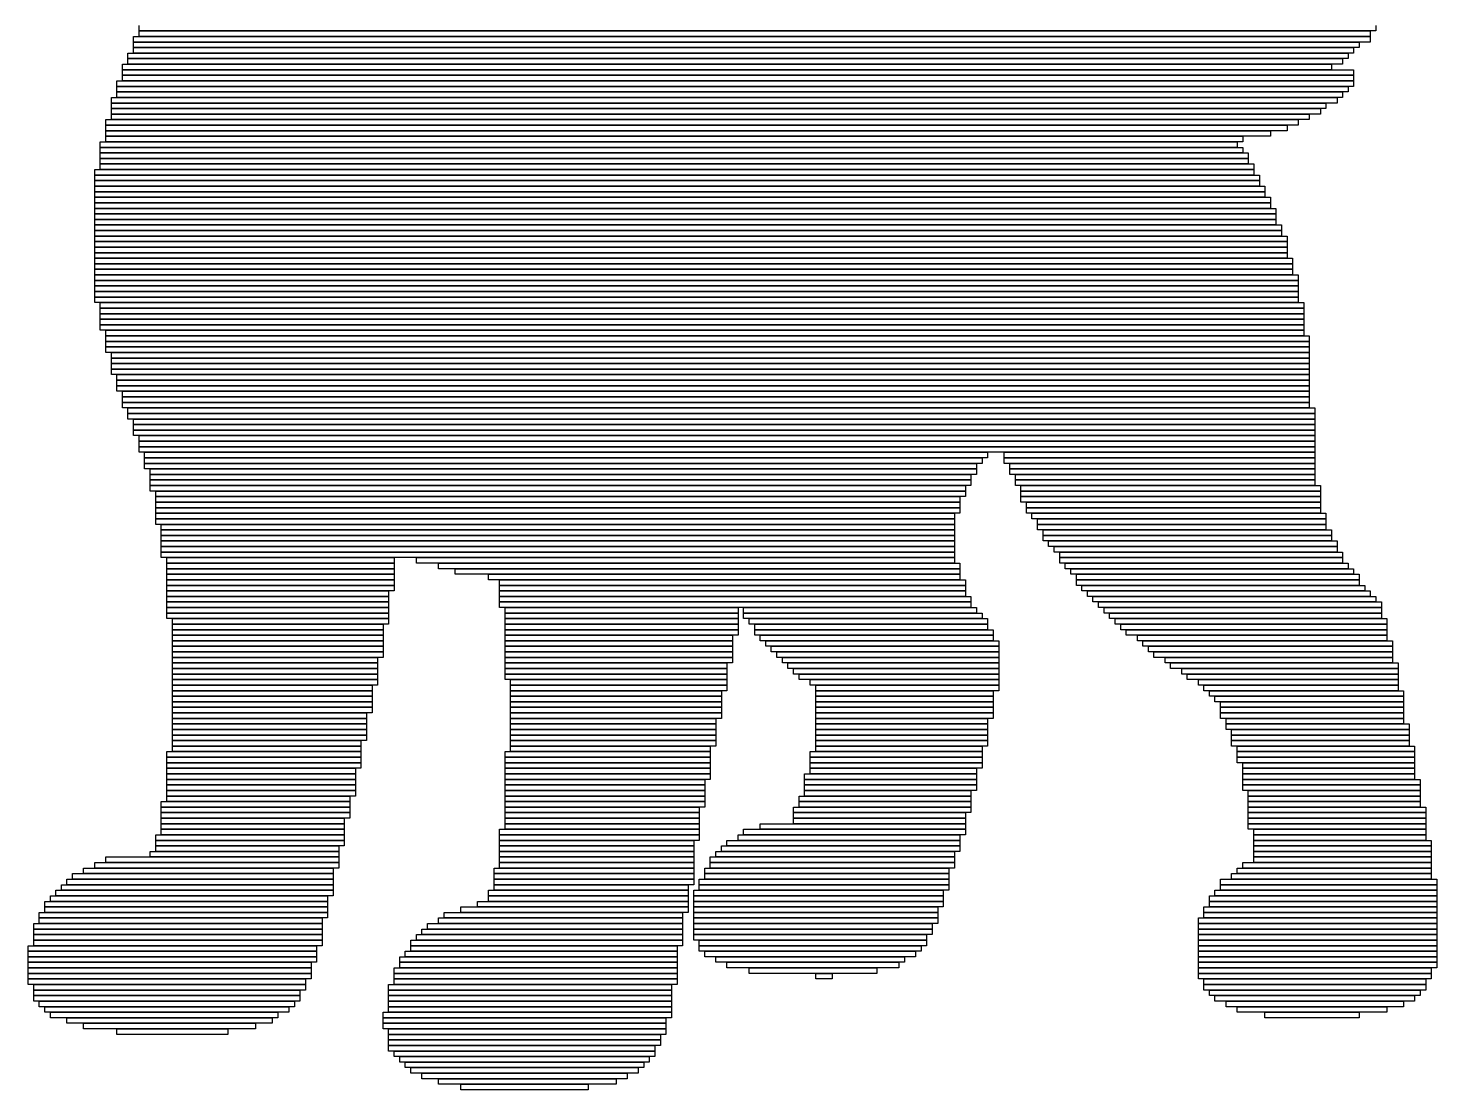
# Model space of a CAD drawing. Extents: x 360 to 663, y 317 to 707.
# Drawn here: x 409 to 663, y 317 to 508.5 of the extents above; entities that cross this region are included whole.
import ezdxf

# ---------------------------------------------------------------- set-up
doc = ezdxf.new("R2010")
doc.units = 0

msp = doc.modelspace()

# ---------------------------------------------------------------- linework, layer by layer
for p, q in [((429, 508), (429, 509)), ((652, 508), (429, 508)), ((429, 508), (651, 508)), ((429, 507), (429, 508)), ((651, 508), (651, 507)), ((652, 509), (652, 508)), ((428, 507), (651, 507)), ((428, 506), (428, 507)), ((651, 506), (428, 506)), ((428, 506), (649, 506)), ((428, 505), (428, 506)), ((651, 507), (429, 507)), ((649, 506), (649, 505)), ((651, 507), (651, 506)), ((427, 504), (647, 504)), ((427, 503), (427, 504)), ((647, 503), (427, 503)), ((427, 503), (646, 503)), ((427, 502), (427, 503)), ((649, 505), (428, 505)), ((428, 505), (648, 505)), ((428, 504), (428, 505)), ((648, 504), (428, 504)), ((646, 503), (646, 502)), ((647, 504), (647, 503)), ((648, 505), (648, 504)), ((426, 502), (644, 502)), ((426, 501), (426, 502)), ((644, 501), (426, 501)), ((426, 501), (648, 501)), ((426, 500), (426, 501)), ((646, 502), (427, 502)), ((644, 502), (644, 501)), ((648, 501), (648, 500)), ((425, 499), (648, 499)), ((425, 498), (425, 499)), ((648, 498), (425, 498)), ((425, 498), (647, 498)), ((425, 497), (425, 498)), ((648, 500), (426, 500)), ((426, 500), (648, 500)), ((426, 499), (426, 500)), ((648, 499), (426, 499)), ((647, 498), (647, 497)), ((648, 500), (648, 499)), ((648, 499), (648, 498)), ((424, 496), (645, 496)), ((424, 495), (424, 496)), ((647, 497), (425, 497)), ((425, 497), (646, 497)), ((425, 496), (425, 497)), ((646, 496), (425, 496)), ((645, 496), (645, 495)), ((646, 497), (646, 496)), ((645, 495), (424, 495)), ((424, 495), (643, 495)), ((424, 494), (424, 495)), ((643, 494), (424, 494)), ((424, 494), (642, 494)), ((424, 493), (424, 494)), ((642, 493), (424, 493)), ((424, 493), (640, 493)), ((424, 492), (424, 493)), ((640, 493), (640, 492)), ((642, 494), (642, 493)), ((643, 495), (643, 494)), ((423, 492), (638, 492)), ((423, 491), (423, 492)), ((638, 491), (423, 491)), ((423, 491), (636, 491)), ((423, 490), (423, 491)), ((640, 492), (424, 492)), ((636, 491), (636, 490)), ((638, 492), (638, 491)), ((422, 488), (627, 488)), ((422, 487), (422, 488)), ((636, 490), (423, 490)), ((423, 490), (633, 490)), ((423, 489), (423, 490)), ((633, 489), (423, 489)), ((423, 489), (628, 489)), ((423, 488), (423, 489)), ((628, 488), (423, 488)), ((627, 488), (627, 487)), ((628, 489), (628, 488)), ((633, 490), (633, 489)), ((627, 487), (422, 487)), ((422, 487), (628, 487)), ((422, 486), (422, 487)), ((628, 486), (422, 486)), ((422, 486), (629, 486)), ((422, 485), (422, 486)), ((628, 487), (628, 486)), ((629, 486), (629, 485)), ((421, 483), (630, 483)), ((421, 482), (421, 483)), ((629, 485), (422, 485)), ((422, 485), (629, 485)), ((422, 484), (422, 485)), ((629, 484), (422, 484)), ((422, 484), (630, 484)), ((422, 483), (422, 484)), ((630, 483), (422, 483)), ((629, 485), (629, 484)), ((630, 484), (630, 483)), ((630, 483), (630, 482)), ((630, 482), (421, 482)), ((421, 482), (631, 482)), ((421, 481), (421, 482)), ((631, 481), (421, 481)), ((421, 481), (631, 481)), ((421, 480), (421, 481)), ((631, 482), (631, 481)), ((631, 481), (631, 480)), ((631, 480), (421, 480)), ((421, 480), (632, 480)), ((421, 479), (421, 480)), ((632, 479), (421, 479)), ((421, 479), (632, 479)), ((421, 478), (421, 479)), ((632, 478), (421, 478)), ((421, 478), (633, 478)), ((421, 477), (421, 478)), ((632, 480), (632, 479)), ((632, 479), (632, 478)), ((633, 478), (633, 477)), ((633, 477), (421, 477)), ((421, 477), (633, 477)), ((421, 476), (421, 477)), ((633, 476), (421, 476)), ((421, 476), (634, 476)), ((421, 475), (421, 476)), ((634, 475), (421, 475)), ((421, 475), (634, 475)), ((421, 474), (421, 475)), ((633, 477), (633, 476)), ((634, 476), (634, 475)), ((634, 475), (634, 474)), ((634, 474), (421, 474)), ((421, 474), (634, 474)), ((421, 473), (421, 474)), ((634, 473), (421, 473)), ((421, 473), (635, 473)), ((421, 472), (421, 473)), ((634, 474), (634, 473)), ((635, 473), (635, 472)), ((635, 472), (421, 472)), ((421, 472), (635, 472)), ((421, 471), (421, 472)), ((635, 471), (421, 471)), ((421, 471), (636, 471)), ((421, 470), (421, 471)), ((636, 470), (421, 470)), ((421, 470), (636, 470)), ((421, 469), (421, 470)), ((635, 472), (635, 471)), ((636, 471), (636, 470)), ((636, 470), (636, 469)), ((636, 469), (421, 469)), ((421, 469), (636, 469)), ((421, 468), (421, 469)), ((636, 468), (421, 468)), ((421, 468), (636, 468)), ((421, 467), (421, 468)), ((636, 469), (636, 468)), ((636, 468), (636, 467)), ((636, 467), (421, 467)), ((421, 467), (637, 467)), ((421, 466), (421, 467)), ((637, 466), (421, 466)), ((421, 466), (637, 466)), ((421, 465), (421, 466)), ((637, 465), (421, 465)), ((421, 465), (637, 465)), ((421, 464), (421, 465)), ((637, 467), (637, 466)), ((637, 466), (637, 465)), ((637, 465), (637, 464)), ((637, 464), (421, 464)), ((421, 464), (638, 464)), ((421, 463), (421, 464)), ((638, 463), (421, 463)), ((421, 463), (638, 463)), ((421, 462), (421, 463)), ((638, 464), (638, 463)), ((638, 463), (638, 462)), ((638, 462), (421, 462)), ((421, 462), (638, 462)), ((421, 461), (421, 462)), ((638, 461), (421, 461)), ((421, 461), (638, 461)), ((421, 460), (421, 461)), ((638, 460), (421, 460)), ((421, 460), (638, 460)), ((421, 459), (421, 460)), ((638, 462), (638, 461)), ((638, 461), (638, 460)), ((638, 460), (638, 459)), ((638, 459), (421, 459)), ((422, 459), (639, 459)), ((422, 458), (422, 459)), ((639, 458), (422, 458)), ((422, 458), (639, 458)), ((422, 457), (422, 458)), ((639, 459), (639, 458)), ((639, 458), (639, 457)), ((639, 457), (422, 457)), ((422, 457), (639, 457)), ((422, 456), (422, 457)), ((639, 456), (422, 456)), ((422, 456), (639, 456)), ((422, 455), (422, 456)), ((639, 455), (422, 455)), ((422, 455), (639, 455)), ((422, 454), (422, 455)), ((639, 457), (639, 456)), ((639, 456), (639, 455)), ((639, 455), (639, 454)), ((639, 454), (422, 454)), ((423, 454), (639, 454)), ((423, 453), (423, 454)), ((639, 453), (423, 453)), ((423, 453), (640, 453)), ((423, 452), (423, 453)), ((639, 454), (639, 453)), ((640, 453), (640, 452)), ((640, 452), (423, 452)), ((423, 452), (640, 452)), ((423, 451), (423, 452)), ((640, 451), (423, 451)), ((423, 451), (640, 451)), ((423, 450), (423, 451)), ((640, 450), (423, 450)), ((424, 450), (640, 450)), ((424, 449), (424, 450)), ((640, 452), (640, 451)), ((640, 451), (640, 450)), ((640, 450), (640, 449)), ((640, 449), (424, 449)), ((424, 449), (640, 449)), ((424, 448), (424, 449)), ((640, 448), (424, 448)), ((424, 448), (640, 448)), ((424, 447), (424, 448)), ((640, 449), (640, 448)), ((640, 448), (640, 447)), ((640, 447), (424, 447)), ((424, 447), (640, 447)), ((424, 446), (424, 447)), ((640, 446), (424, 446)), ((425, 446), (640, 446)), ((425, 445), (425, 446)), ((640, 445), (425, 445)), ((425, 445), (640, 445)), ((425, 444), (425, 445)), ((640, 447), (640, 446)), ((640, 446), (640, 445)), ((640, 445), (640, 444)), ((640, 444), (425, 444)), ((425, 444), (640, 444)), ((425, 443), (425, 444)), ((640, 443), (425, 443)), ((426, 443), (640, 443)), ((426, 442), (426, 443)), ((640, 442), (426, 442)), ((426, 442), (640, 442)), ((426, 441), (426, 442)), ((640, 444), (640, 443)), ((640, 443), (640, 442)), ((640, 442), (640, 441)), ((640, 441), (426, 441)), ((426, 441), (640, 441)), ((426, 440), (426, 441)), ((640, 440), (426, 440)), ((427, 440), (641, 440)), ((427, 439), (427, 440)), ((640, 441), (640, 440)), ((641, 440), (641, 439)), ((641, 439), (427, 439)), ((427, 439), (641, 439)), ((427, 438), (427, 439)), ((641, 438), (427, 438)), ((428, 438), (641, 438)), ((428, 437), (428, 438)), ((641, 437), (428, 437)), ((428, 437), (641, 437)), ((428, 436), (428, 437)), ((641, 439), (641, 438)), ((641, 438), (641, 437)), ((641, 437), (641, 436)), ((641, 436), (428, 436)), ((428, 436), (641, 436)), ((428, 435), (428, 436)), ((641, 435), (428, 435)), ((429, 435), (641, 435)), ((429, 434), (429, 435)), ((641, 436), (641, 435)), ((641, 435), (641, 434)), ((641, 434), (429, 434)), ((429, 434), (641, 434)), ((429, 433), (429, 434)), ((641, 433), (429, 433)), ((429, 433), (641, 433)), ((429, 432), (429, 433)), ((641, 432), (429, 432)), ((430, 432), (582, 432)), ((430, 431), (430, 432)), ((582, 432), (582, 431)), ((585, 432), (641, 432)), ((585, 431), (585, 432)), ((641, 434), (641, 433)), ((641, 433), (641, 432)), ((641, 432), (641, 431)), ((582, 431), (430, 431)), ((430, 431), (581, 431)), ((430, 430), (430, 431)), ((581, 430), (430, 430)), ((430, 430), (580, 430)), ((430, 429), (430, 430)), ((580, 430), (580, 429)), ((581, 431), (581, 430)), ((641, 431), (585, 431)), ((585, 431), (641, 431)), ((585, 430), (585, 431)), ((641, 430), (585, 430)), ((586, 430), (641, 430)), ((586, 429), (586, 430)), ((641, 431), (641, 430)), ((641, 430), (641, 429)), ((580, 429), (430, 429)), ((431, 429), (580, 429)), ((431, 428), (431, 429)), ((580, 428), (431, 428)), ((431, 428), (579, 428)), ((431, 427), (431, 428)), ((579, 427), (431, 427)), ((431, 427), (579, 427)), ((431, 426), (431, 427)), ((579, 428), (579, 427)), ((579, 427), (579, 426)), ((580, 429), (580, 428)), ((641, 429), (586, 429)), ((586, 429), (641, 429)), ((586, 428), (586, 429)), ((641, 428), (586, 428)), ((587, 428), (641, 428)), ((587, 427), (587, 428)), ((641, 427), (587, 427)), ((587, 427), (641, 427)), ((587, 426), (587, 427)), ((641, 429), (641, 428)), ((641, 428), (641, 427)), ((641, 427), (641, 426)), ((579, 426), (431, 426)), ((431, 426), (578, 426)), ((431, 425), (431, 426)), ((578, 425), (431, 425)), ((432, 425), (578, 425)), ((432, 424), (432, 425)), ((578, 426), (578, 425)), ((578, 425), (578, 424)), ((641, 426), (587, 426)), ((588, 426), (642, 426)), ((588, 425), (588, 426)), ((642, 425), (588, 425)), ((588, 425), (642, 425)), ((588, 424), (588, 425)), ((642, 426), (642, 425)), ((642, 425), (642, 424)), ((578, 424), (432, 424)), ((432, 424), (577, 424)), ((432, 423), (432, 424)), ((577, 423), (432, 423)), ((432, 423), (577, 423)), ((432, 422), (432, 423)), ((577, 422), (432, 422)), ((432, 422), (577, 422)), ((432, 421), (432, 422)), ((577, 424), (577, 423)), ((577, 423), (577, 422)), ((577, 422), (577, 421)), ((642, 424), (588, 424)), ((588, 424), (642, 424)), ((588, 423), (588, 424)), ((642, 423), (588, 423)), ((589, 423), (642, 423)), ((589, 422), (589, 423)), ((642, 422), (589, 422)), ((589, 422), (642, 422)), ((589, 421), (589, 422)), ((642, 424), (642, 423)), ((642, 423), (642, 422)), ((642, 422), (642, 421)), ((577, 421), (432, 421)), ((432, 421), (576, 421)), ((432, 420), (432, 421)), ((576, 420), (432, 420)), ((432, 420), (576, 420)), ((432, 419), (432, 420)), ((576, 421), (576, 420)), ((576, 420), (576, 419)), ((642, 421), (589, 421)), ((590, 421), (643, 421)), ((590, 420), (590, 421)), ((643, 420), (590, 420)), ((591, 420), (643, 420)), ((591, 419), (591, 420)), ((643, 421), (643, 420)), ((643, 420), (643, 419)), ((576, 419), (432, 419)), ((433, 419), (576, 419)), ((433, 418), (433, 419)), ((576, 418), (433, 418)), ((433, 418), (576, 418)), ((433, 417), (433, 418)), ((576, 417), (433, 417)), ((433, 417), (576, 417)), ((433, 416), (433, 417)), ((576, 419), (576, 418)), ((576, 418), (576, 417)), ((576, 417), (576, 416)), ((643, 419), (591, 419)), ((591, 419), (643, 419)), ((591, 418), (591, 419)), ((643, 418), (591, 418)), ((592, 418), (644, 418)), ((592, 417), (592, 418)), ((644, 417), (592, 417)), ((592, 417), (644, 417)), ((592, 416), (592, 417)), ((643, 419), (643, 418)), ((644, 418), (644, 417)), ((644, 417), (644, 416)), ((576, 416), (433, 416)), ((433, 416), (576, 416)), ((433, 415), (433, 416)), ((576, 415), (433, 415)), ((433, 415), (576, 415)), ((433, 414), (433, 415)), ((576, 416), (576, 415)), ((576, 415), (576, 414)), ((644, 416), (592, 416)), ((593, 416), (645, 416)), ((593, 415), (593, 416)), ((645, 415), (593, 415)), ((594, 415), (645, 415)), ((594, 414), (594, 415)), ((645, 416), (645, 415)), ((645, 415), (645, 414)), ((576, 414), (433, 414)), ((433, 414), (576, 414)), ((433, 413), (433, 414)), ((576, 413), (433, 413)), ((434, 413), (475, 413)), ((434, 412), (434, 413)), ((475, 412), (434, 412)), ((434, 412), (475, 412)), ((434, 411), (434, 412)), ((475, 413), (475, 412)), ((475, 412), (475, 411)), ((479, 413), (576, 413)), ((479, 412), (479, 413)), ((576, 412), (479, 412)), ((483, 412), (577, 412)), ((483, 411), (483, 412)), ((576, 414), (576, 413)), ((576, 413), (576, 412)), ((577, 412), (577, 411)), ((645, 414), (594, 414)), ((595, 414), (646, 414)), ((595, 413), (595, 414)), ((646, 413), (595, 413)), ((595, 413), (646, 413)), ((595, 412), (595, 413)), ((646, 412), (595, 412)), ((596, 412), (647, 412)), ((596, 411), (596, 412)), ((646, 414), (646, 413)), ((646, 413), (646, 412)), ((647, 412), (647, 411)), ((475, 411), (434, 411)), ((434, 411), (475, 411)), ((434, 410), (434, 411)), ((475, 410), (434, 410)), ((434, 410), (475, 410)), ((434, 409), (434, 410)), ((475, 409), (434, 409)), ((434, 409), (475, 409)), ((434, 408), (434, 409)), ((475, 411), (475, 410)), ((475, 410), (475, 409)), ((475, 409), (475, 408)), ((577, 411), (483, 411)), ((486, 411), (577, 411)), ((486, 410), (486, 411)), ((577, 410), (486, 410)), ((492, 410), (577, 410)), ((492, 409), (492, 410)), ((577, 409), (492, 409)), ((494, 409), (578, 409)), ((494, 408), (494, 409)), ((577, 411), (577, 410)), ((577, 410), (577, 409)), ((578, 409), (578, 408)), ((647, 411), (596, 411)), ((597, 411), (648, 411)), ((597, 410), (597, 411)), ((648, 410), (597, 410)), ((598, 410), (649, 410)), ((598, 409), (598, 410)), ((649, 409), (598, 409)), ((598, 409), (649, 409)), ((598, 408), (598, 409)), ((648, 411), (648, 410)), ((649, 410), (649, 409)), ((649, 409), (649, 408)), ((475, 408), (434, 408)), ((434, 408), (475, 408)), ((434, 407), (434, 408)), ((475, 407), (434, 407)), ((434, 407), (474, 407)), ((434, 406), (434, 407)), ((474, 407), (474, 406)), ((475, 408), (475, 407)), ((578, 408), (494, 408)), ((494, 408), (578, 408)), ((494, 407), (494, 408)), ((578, 407), (494, 407)), ((494, 407), (578, 407)), ((494, 406), (494, 407)), ((578, 408), (578, 407)), ((578, 407), (578, 406)), ((649, 408), (598, 408)), ((599, 408), (650, 408)), ((599, 407), (599, 408)), ((650, 407), (599, 407)), ((600, 407), (651, 407)), ((600, 406), (600, 407)), ((650, 408), (650, 407)), ((651, 407), (651, 406)), ((474, 406), (434, 406)), ((434, 406), (474, 406)), ((434, 405), (434, 406)), ((474, 405), (434, 405)), ((434, 405), (474, 405)), ((434, 404), (434, 405)), ((474, 404), (434, 404)), ((434, 404), (474, 404)), ((434, 403), (434, 404)), ((474, 406), (474, 405)), ((474, 405), (474, 404)), ((474, 404), (474, 403)), ((578, 406), (494, 406)), ((494, 406), (579, 406)), ((494, 405), (494, 406)), ((579, 405), (494, 405)), ((494, 405), (579, 405)), ((494, 404), (494, 405)), ((579, 404), (494, 404)), ((495, 404), (537, 404)), ((495, 403), (495, 404)), ((537, 404), (537, 403)), ((538, 404), (580, 404)), ((538, 403), (538, 404)), ((579, 406), (579, 405)), ((579, 405), (579, 404)), ((580, 404), (580, 403)), ((651, 406), (600, 406)), ((601, 406), (652, 406)), ((601, 405), (601, 406)), ((652, 405), (601, 405)), ((602, 405), (653, 405)), ((602, 404), (602, 405)), ((653, 404), (602, 404)), ((603, 404), (653, 404)), ((603, 403), (603, 404)), ((652, 406), (652, 405)), ((653, 405), (653, 404)), ((653, 404), (653, 403)), ((474, 403), (434, 403)), ((434, 403), (474, 403)), ((434, 402), (434, 403)), ((474, 402), (434, 402)), ((435, 402), (474, 402)), ((435, 401), (435, 402)), ((474, 403), (474, 402)), ((474, 402), (474, 401)), ((537, 403), (495, 403)), ((495, 403), (537, 403)), ((495, 402), (495, 403)), ((537, 402), (495, 402)), ((495, 402), (537, 402)), ((495, 401), (495, 402)), ((537, 403), (537, 402)), ((537, 402), (537, 401)), ((580, 403), (538, 403)), ((538, 403), (581, 403)), ((538, 402), (538, 403)), ((581, 402), (538, 402)), ((539, 402), (582, 402)), ((539, 401), (539, 402)), ((581, 403), (581, 402)), ((582, 402), (582, 401)), ((653, 403), (603, 403)), ((604, 403), (653, 403)), ((604, 402), (604, 403)), ((653, 402), (604, 402)), ((605, 402), (654, 402)), ((605, 401), (605, 402)), ((653, 403), (653, 402)), ((654, 402), (654, 401)), ((474, 401), (435, 401)), ((435, 401), (473, 401)), ((435, 400), (435, 401)), ((473, 400), (435, 400)), ((435, 400), (473, 400)), ((435, 399), (435, 400)), ((473, 399), (435, 399)), ((435, 399), (473, 399)), ((435, 398), (435, 399)), ((473, 401), (473, 400)), ((473, 400), (473, 399)), ((473, 399), (473, 398)), ((537, 401), (495, 401)), ((495, 401), (537, 401)), ((495, 400), (495, 401)), ((537, 400), (495, 400)), ((495, 400), (537, 400)), ((495, 399), (495, 400)), ((537, 399), (495, 399)), ((495, 399), (536, 399)), ((495, 398), (495, 399)), ((536, 399), (536, 398)), ((537, 401), (537, 400)), ((537, 400), (537, 399)), ((582, 401), (539, 401)), ((540, 401), (582, 401)), ((540, 400), (540, 401)), ((582, 400), (540, 400)), ((540, 400), (583, 400)), ((540, 399), (540, 400)), ((583, 399), (540, 399)), ((541, 399), (583, 399)), ((541, 398), (541, 399)), ((582, 401), (582, 400)), ((583, 400), (583, 399)), ((583, 399), (583, 398)), ((654, 401), (605, 401)), ((606, 401), (654, 401)), ((606, 400), (606, 401)), ((654, 400), (606, 400)), ((607, 400), (654, 400)), ((607, 399), (607, 400)), ((654, 399), (607, 399)), ((609, 399), (654, 399)), ((609, 398), (609, 399)), ((654, 401), (654, 400)), ((654, 400), (654, 399)), ((654, 399), (654, 398)), ((473, 398), (435, 398)), ((435, 398), (473, 398)), ((435, 397), (435, 398)), ((473, 397), (435, 397)), ((435, 397), (473, 397)), ((435, 396), (435, 397)), ((473, 398), (473, 397)), ((473, 397), (473, 396)), ((536, 398), (495, 398)), ((495, 398), (536, 398)), ((495, 397), (495, 398)), ((536, 397), (495, 397)), ((495, 397), (536, 397)), ((495, 396), (495, 397)), ((536, 398), (536, 397)), ((536, 397), (536, 396)), ((583, 398), (541, 398)), ((542, 398), (584, 398)), ((542, 397), (542, 398)), ((584, 397), (542, 397)), ((543, 397), (584, 397)), ((543, 396), (543, 397)), ((584, 398), (584, 397)), ((584, 397), (584, 396)), ((654, 398), (609, 398)), ((610, 398), (655, 398)), ((610, 397), (610, 398)), ((655, 397), (610, 397)), ((611, 397), (655, 397)), ((611, 396), (611, 397)), ((655, 398), (655, 397)), ((655, 397), (655, 396)), ((473, 396), (435, 396)), ((435, 396), (473, 396)), ((435, 395), (435, 396)), ((473, 395), (435, 395)), ((435, 395), (472, 395)), ((435, 394), (435, 395)), ((472, 394), (435, 394)), ((435, 394), (472, 394)), ((435, 393), (435, 394)), ((472, 395), (472, 394)), ((472, 394), (472, 393)), ((473, 396), (473, 395)), ((536, 396), (495, 396)), ((495, 396), (536, 396)), ((495, 395), (495, 396)), ((536, 395), (495, 395)), ((495, 395), (536, 395)), ((495, 394), (495, 395)), ((536, 394), (495, 394)), ((495, 394), (535, 394)), ((495, 393), (495, 394)), ((535, 394), (535, 393)), ((536, 396), (536, 395)), ((536, 395), (536, 394)), ((584, 396), (543, 396)), ((544, 396), (584, 396)), ((544, 395), (544, 396)), ((584, 395), (544, 395)), ((545, 395), (584, 395)), ((545, 394), (545, 395)), ((584, 394), (545, 394)), ((546, 394), (584, 394)), ((546, 393), (546, 394)), ((584, 396), (584, 395)), ((584, 395), (584, 394)), ((584, 394), (584, 393)), ((655, 396), (611, 396)), ((612, 396), (655, 396)), ((612, 395), (612, 396)), ((655, 395), (612, 395)), ((614, 395), (655, 395)), ((614, 394), (614, 395)), ((655, 394), (614, 394)), ((615, 394), (656, 394)), ((615, 393), (615, 394)), ((655, 396), (655, 395)), ((655, 395), (655, 394)), ((656, 394), (656, 393)), ((472, 393), (435, 393)), ((435, 393), (472, 393)), ((435, 392), (435, 393)), ((472, 392), (435, 392)), ((435, 392), (472, 392)), ((435, 391), (435, 392)), ((472, 393), (472, 392)), ((472, 392), (472, 391)), ((535, 393), (495, 393)), ((495, 393), (535, 393)), ((495, 392), (495, 393)), ((535, 392), (495, 392)), ((495, 392), (535, 392)), ((495, 391), (495, 392)), ((535, 393), (535, 392)), ((535, 392), (535, 391)), ((584, 393), (546, 393)), ((547, 393), (584, 393)), ((547, 392), (547, 393)), ((584, 392), (547, 392)), ((548, 392), (584, 392)), ((548, 391), (548, 392)), ((584, 393), (584, 392)), ((584, 392), (584, 391)), ((656, 393), (615, 393)), ((617, 393), (656, 393)), ((617, 392), (617, 393)), ((656, 392), (617, 392)), ((618, 392), (656, 392)), ((618, 391), (618, 392)), ((656, 393), (656, 392)), ((656, 392), (656, 391)), ((472, 391), (435, 391)), ((435, 391), (472, 391)), ((435, 390), (435, 391)), ((472, 390), (435, 390)), ((435, 390), (471, 390)), ((435, 389), (435, 390)), ((471, 389), (435, 389)), ((435, 389), (471, 389)), ((435, 388), (435, 389)), ((471, 390), (471, 389)), ((471, 389), (471, 388)), ((472, 391), (472, 390)), ((535, 391), (495, 391)), ((496, 391), (535, 391)), ((496, 390), (496, 391)), ((535, 390), (496, 390)), ((496, 390), (535, 390)), ((496, 389), (496, 390)), ((535, 389), (496, 389)), ((496, 389), (534, 389)), ((496, 388), (496, 389)), ((534, 389), (534, 388)), ((535, 391), (535, 390)), ((535, 390), (535, 389)), ((584, 391), (548, 391)), ((550, 391), (584, 391)), ((550, 390), (550, 391)), ((584, 390), (550, 390)), ((551, 390), (584, 390)), ((551, 389), (551, 390)), ((584, 389), (551, 389)), ((551, 389), (583, 389)), ((551, 388), (551, 389)), ((583, 389), (583, 388)), ((584, 391), (584, 390)), ((584, 390), (584, 389)), ((656, 391), (618, 391)), ((620, 391), (656, 391)), ((620, 390), (620, 391)), ((656, 390), (620, 390)), ((621, 390), (656, 390)), ((621, 389), (621, 390)), ((656, 389), (621, 389)), ((622, 389), (657, 389)), ((622, 388), (622, 389)), ((656, 391), (656, 390)), ((656, 390), (656, 389)), ((657, 389), (657, 388)), ((471, 388), (435, 388)), ((435, 388), (471, 388)), ((435, 387), (435, 388)), ((471, 387), (435, 387)), ((435, 387), (471, 387)), ((435, 386), (435, 387)), ((471, 388), (471, 387)), ((471, 387), (471, 386)), ((534, 388), (496, 388)), ((496, 388), (534, 388)), ((496, 387), (496, 388)), ((534, 387), (496, 387)), ((496, 387), (534, 387)), ((496, 386), (496, 387)), ((534, 388), (534, 387)), ((534, 387), (534, 386)), ((583, 388), (551, 388)), ((551, 388), (583, 388)), ((551, 387), (551, 388)), ((583, 387), (551, 387)), ((551, 387), (583, 387)), ((551, 386), (551, 387)), ((583, 388), (583, 387)), ((583, 387), (583, 386)), ((657, 388), (622, 388)), ((623, 388), (657, 388)), ((623, 387), (623, 388)), ((657, 387), (623, 387)), ((624, 387), (657, 387)), ((624, 386), (624, 387)), ((657, 388), (657, 387)), ((657, 387), (657, 386)), ((471, 386), (435, 386)), ((435, 386), (471, 386)), ((435, 385), (435, 386)), ((471, 385), (435, 385)), ((435, 385), (470, 385)), ((435, 384), (435, 385)), ((470, 384), (435, 384)), ((435, 384), (470, 384)), ((435, 383), (435, 384)), ((470, 385), (470, 384)), ((470, 384), (470, 383)), ((471, 386), (471, 385)), ((534, 386), (496, 386)), ((496, 386), (534, 386)), ((496, 385), (496, 386)), ((534, 385), (496, 385)), ((496, 385), (534, 385)), ((496, 384), (496, 385)), ((534, 384), (496, 384)), ((496, 384), (533, 384)), ((496, 383), (496, 384)), ((533, 384), (533, 383)), ((534, 386), (534, 385)), ((534, 385), (534, 384)), ((583, 386), (551, 386)), ((551, 386), (583, 386)), ((551, 385), (551, 386)), ((583, 385), (551, 385)), ((551, 385), (583, 385)), ((551, 384), (551, 385)), ((583, 384), (551, 384)), ((551, 384), (582, 384)), ((551, 383), (551, 384)), ((582, 384), (582, 383)), ((583, 386), (583, 385)), ((583, 385), (583, 384)), ((657, 386), (624, 386)), ((624, 386), (657, 386)), ((624, 385), (624, 386)), ((657, 385), (624, 385)), ((624, 385), (657, 385)), ((624, 384), (624, 385)), ((657, 384), (624, 384)), ((625, 384), (657, 384)), ((625, 383), (625, 384)), ((657, 386), (657, 385)), ((657, 385), (657, 384)), ((657, 384), (657, 383)), ((470, 383), (435, 383)), ((435, 383), (470, 383)), ((435, 382), (435, 383)), ((470, 382), (435, 382)), ((435, 382), (470, 382)), ((435, 381), (435, 382)), ((470, 381), (435, 381)), ((435, 381), (470, 381)), ((435, 380), (435, 381)), ((470, 383), (470, 382)), ((470, 382), (470, 381)), ((470, 381), (470, 380)), ((533, 383), (496, 383)), ((496, 383), (533, 383)), ((496, 382), (496, 383)), ((533, 382), (496, 382)), ((496, 382), (533, 382)), ((496, 381), (496, 382)), ((533, 381), (496, 381)), ((496, 381), (533, 381)), ((496, 380), (496, 381)), ((533, 383), (533, 382)), ((533, 382), (533, 381)), ((533, 381), (533, 380)), ((582, 383), (551, 383)), ((551, 383), (582, 383)), ((551, 382), (551, 383)), ((582, 382), (551, 382)), ((551, 382), (582, 382)), ((551, 381), (551, 382)), ((582, 381), (551, 381)), ((551, 381), (582, 381)), ((551, 380), (551, 381)), ((582, 383), (582, 382)), ((582, 382), (582, 381)), ((582, 381), (582, 380)), ((657, 383), (625, 383)), ((625, 383), (658, 383)), ((625, 382), (625, 383)), ((658, 382), (625, 382)), ((626, 382), (658, 382)), ((626, 381), (626, 382)), ((658, 381), (626, 381)), ((626, 381), (658, 381)), ((626, 380), (626, 381)), ((658, 383), (658, 382)), ((658, 382), (658, 381)), ((658, 381), (658, 380)), ((470, 380), (435, 380)), ((435, 380), (469, 380)), ((435, 379), (435, 380)), ((469, 379), (435, 379)), ((435, 379), (469, 379)), ((435, 378), (435, 379)), ((469, 380), (469, 379)), ((469, 379), (469, 378)), ((533, 380), (496, 380)), ((496, 380), (533, 380)), ((496, 379), (496, 380)), ((533, 379), (496, 379)), ((496, 379), (532, 379)), ((496, 378), (496, 379)), ((532, 379), (532, 378)), ((533, 380), (533, 379)), ((582, 380), (551, 380)), ((551, 380), (582, 380)), ((551, 379), (551, 380)), ((582, 379), (551, 379)), ((551, 379), (581, 379)), ((551, 378), (551, 379)), ((581, 379), (581, 378)), ((582, 380), (582, 379)), ((658, 380), (626, 380)), ((626, 380), (658, 380)), ((626, 379), (626, 380)), ((658, 379), (626, 379)), ((627, 379), (659, 379)), ((627, 378), (627, 379)), ((658, 380), (658, 379)), ((659, 379), (659, 378)), ((434, 378), (469, 378)), ((434, 377), (434, 378)), ((469, 377), (434, 377)), ((434, 377), (469, 377)), ((434, 376), (434, 377)), ((469, 376), (434, 376)), ((434, 376), (469, 376)), ((434, 375), (434, 376)), ((469, 378), (435, 378)), ((469, 378), (469, 377)), ((469, 377), (469, 376)), ((469, 376), (469, 375)), ((495, 378), (532, 378)), ((495, 377), (495, 378)), ((532, 377), (495, 377)), ((495, 377), (532, 377)), ((495, 376), (495, 377)), ((532, 376), (495, 376)), ((495, 376), (532, 376)), ((495, 375), (495, 376)), ((532, 378), (496, 378)), ((532, 378), (532, 377)), ((532, 377), (532, 376)), ((532, 376), (532, 375)), ((550, 378), (581, 378)), ((550, 377), (550, 378)), ((581, 377), (550, 377)), ((550, 377), (581, 377)), ((550, 376), (550, 377)), ((581, 376), (550, 376)), ((550, 376), (581, 376)), ((550, 375), (550, 376)), ((581, 378), (551, 378)), ((581, 378), (581, 377)), ((581, 377), (581, 376)), ((581, 376), (581, 375)), ((659, 378), (627, 378)), ((627, 378), (659, 378)), ((627, 377), (627, 378)), ((659, 377), (627, 377)), ((627, 377), (659, 377)), ((627, 376), (627, 377)), ((659, 376), (627, 376)), ((628, 376), (659, 376)), ((628, 375), (628, 376)), ((659, 378), (659, 377)), ((659, 377), (659, 376)), ((659, 376), (659, 375)), ((469, 375), (434, 375)), ((434, 375), (468, 375)), ((434, 374), (434, 375)), ((468, 374), (434, 374)), ((434, 374), (468, 374)), ((434, 373), (434, 374)), ((468, 375), (468, 374)), ((468, 374), (468, 373)), ((532, 375), (495, 375)), ((495, 375), (532, 375)), ((495, 374), (495, 375)), ((532, 374), (495, 374)), ((495, 374), (532, 374)), ((495, 373), (495, 374)), ((532, 375), (532, 374)), ((532, 374), (532, 373)), ((549, 374), (580, 374)), ((549, 373), (549, 374)), ((581, 375), (550, 375)), ((550, 375), (580, 375)), ((550, 374), (550, 375)), ((580, 374), (550, 374)), ((580, 375), (580, 374)), ((580, 374), (580, 373)), ((659, 375), (628, 375)), ((628, 375), (659, 375)), ((628, 374), (628, 375)), ((659, 374), (628, 374)), ((628, 374), (659, 374)), ((628, 373), (628, 374)), ((659, 375), (659, 374)), ((659, 374), (659, 373)), ((468, 373), (434, 373)), ((434, 373), (468, 373)), ((434, 372), (434, 373)), ((468, 372), (434, 372)), ((434, 372), (468, 372)), ((434, 371), (434, 372)), ((468, 371), (434, 371)), ((434, 371), (468, 371)), ((434, 370), (434, 371)), ((468, 373), (468, 372)), ((468, 372), (468, 371)), ((468, 371), (468, 370)), ((532, 373), (495, 373)), ((495, 373), (531, 373)), ((495, 372), (495, 373)), ((531, 372), (495, 372)), ((495, 372), (531, 372)), ((495, 371), (495, 372)), ((531, 371), (495, 371)), ((495, 371), (531, 371)), ((495, 370), (495, 371)), ((531, 373), (531, 372)), ((531, 372), (531, 371)), ((531, 371), (531, 370)), ((580, 373), (549, 373)), ((549, 373), (580, 373)), ((549, 372), (549, 373)), ((580, 372), (549, 372)), ((549, 372), (580, 372)), ((549, 371), (549, 372)), ((580, 371), (549, 371)), ((549, 371), (579, 371)), ((549, 370), (549, 371)), ((579, 371), (579, 370)), ((580, 373), (580, 372)), ((580, 372), (580, 371)), ((659, 373), (628, 373)), ((628, 373), (660, 373)), ((628, 372), (628, 373)), ((660, 372), (628, 372)), ((628, 372), (660, 372)), ((628, 371), (628, 372)), ((660, 371), (628, 371)), ((629, 371), (660, 371)), ((629, 370), (629, 371)), ((660, 373), (660, 372)), ((660, 372), (660, 371)), ((660, 371), (660, 370)), ((433, 369), (467, 369)), ((433, 368), (433, 369)), ((468, 370), (434, 370)), ((434, 370), (467, 370)), ((434, 369), (434, 370)), ((467, 369), (434, 369)), ((467, 370), (467, 369)), ((467, 369), (467, 368)), ((531, 370), (495, 370)), ((495, 370), (531, 370)), ((495, 369), (495, 370)), ((531, 369), (495, 369)), ((495, 369), (531, 369)), ((495, 368), (495, 369)), ((531, 370), (531, 369)), ((531, 369), (531, 368)), ((548, 370), (579, 370)), ((548, 369), (548, 370)), ((579, 369), (548, 369)), ((548, 369), (579, 369)), ((548, 368), (548, 369)), ((579, 370), (549, 370)), ((579, 370), (579, 369)), ((579, 369), (579, 368)), ((660, 370), (629, 370)), ((629, 370), (660, 370)), ((629, 369), (629, 370)), ((660, 369), (629, 369)), ((629, 369), (660, 369)), ((629, 368), (629, 369)), ((660, 370), (660, 369)), ((660, 369), (660, 368)), ((467, 368), (433, 368)), ((433, 368), (467, 368)), ((433, 367), (433, 368)), ((467, 367), (433, 367)), ((433, 367), (467, 367)), ((433, 366), (433, 367)), ((467, 366), (433, 366)), ((433, 366), (466, 366)), ((433, 365), (433, 366)), ((466, 366), (466, 365)), ((467, 368), (467, 367)), ((467, 367), (467, 366)), ((531, 368), (495, 368)), ((495, 368), (530, 368)), ((495, 367), (495, 368)), ((530, 367), (495, 367)), ((495, 367), (530, 367)), ((495, 366), (495, 367)), ((530, 366), (495, 366)), ((495, 366), (530, 366)), ((495, 365), (495, 366)), ((530, 368), (530, 367)), ((530, 367), (530, 366)), ((530, 366), (530, 365)), ((547, 368), (579, 368)), ((547, 367), (547, 368)), ((579, 367), (547, 367)), ((547, 367), (578, 367)), ((547, 366), (547, 367)), ((578, 366), (547, 366)), ((547, 366), (578, 366)), ((547, 365), (547, 366)), ((579, 368), (548, 368)), ((578, 367), (578, 366)), ((578, 366), (578, 365)), ((579, 368), (579, 367)), ((660, 368), (629, 368)), ((629, 368), (661, 368)), ((629, 367), (629, 368)), ((661, 367), (629, 367)), ((629, 367), (661, 367)), ((629, 366), (629, 367)), ((661, 366), (629, 366)), ((629, 366), (661, 366)), ((629, 365), (629, 366)), ((661, 368), (661, 367)), ((661, 367), (661, 366)), ((661, 366), (661, 365)), ((466, 365), (433, 365)), ((433, 365), (466, 365)), ((433, 364), (433, 365)), ((466, 364), (433, 364)), ((433, 364), (466, 364)), ((433, 363), (433, 364)), ((466, 365), (466, 364)), ((466, 364), (466, 363)), ((494, 364), (530, 364)), ((494, 363), (494, 364)), ((530, 365), (495, 365)), ((495, 365), (530, 365)), ((495, 364), (495, 365)), ((530, 364), (495, 364)), ((530, 365), (530, 364)), ((530, 364), (530, 363)), ((538, 364), (578, 364)), ((538, 363), (538, 364)), ((541, 365), (578, 365)), ((541, 364), (541, 365)), ((578, 364), (541, 364)), ((578, 365), (547, 365)), ((578, 365), (578, 364)), ((578, 364), (578, 363)), ((661, 365), (629, 365)), ((629, 365), (661, 365)), ((629, 364), (629, 365)), ((661, 364), (629, 364)), ((630, 364), (661, 364)), ((630, 363), (630, 364)), ((661, 365), (661, 364)), ((661, 364), (661, 363)), ((432, 363), (466, 363)), ((432, 362), (432, 363)), ((466, 362), (432, 362)), ((432, 362), (466, 362)), ((432, 361), (432, 362)), ((466, 361), (432, 361)), ((432, 361), (465, 361)), ((432, 360), (432, 361)), ((466, 363), (433, 363)), ((465, 361), (465, 360)), ((466, 363), (466, 362)), ((466, 362), (466, 361)), ((530, 363), (494, 363)), ((494, 363), (530, 363)), ((494, 362), (494, 363)), ((530, 362), (494, 362)), ((494, 362), (529, 362)), ((494, 361), (494, 362)), ((529, 361), (494, 361)), ((494, 361), (529, 361)), ((494, 360), (494, 361)), ((529, 362), (529, 361)), ((529, 361), (529, 360)), ((530, 363), (530, 362)), ((534, 361), (577, 361)), ((534, 360), (534, 361)), ((535, 362), (577, 362)), ((535, 361), (535, 362)), ((577, 361), (535, 361)), ((537, 363), (577, 363)), ((537, 362), (537, 363)), ((577, 362), (537, 362)), ((578, 363), (538, 363)), ((577, 363), (577, 362)), ((577, 362), (577, 361)), ((577, 361), (577, 360)), ((661, 363), (630, 363)), ((630, 363), (661, 363)), ((630, 362), (630, 363)), ((661, 362), (630, 362)), ((630, 362), (662, 362)), ((630, 361), (630, 362)), ((662, 361), (630, 361)), ((630, 361), (662, 361)), ((630, 360), (630, 361)), ((661, 363), (661, 362)), ((662, 362), (662, 361)), ((662, 361), (662, 360)), ((423, 359), (465, 359)), ((423, 358), (423, 359)), ((431, 360), (465, 360)), ((431, 359), (431, 360)), ((465, 359), (431, 359)), ((465, 360), (432, 360)), ((465, 360), (465, 359)), ((465, 359), (465, 358)), ((529, 360), (494, 360)), ((494, 360), (529, 360)), ((494, 359), (494, 360)), ((529, 359), (494, 359)), ((494, 359), (529, 359)), ((494, 358), (494, 359)), ((529, 360), (529, 359)), ((529, 359), (529, 358)), ((532, 359), (576, 359)), ((532, 358), (532, 359)), ((533, 360), (576, 360)), ((533, 359), (533, 360)), ((576, 359), (533, 359)), ((577, 360), (534, 360)), ((576, 360), (576, 359)), ((576, 359), (576, 358)), ((662, 360), (630, 360)), ((630, 360), (662, 360)), ((630, 359), (630, 360)), ((662, 359), (630, 359)), ((630, 359), (662, 359)), ((630, 358), (630, 359)), ((662, 360), (662, 359)), ((662, 359), (662, 358)), ((417, 356), (464, 356)), ((417, 355), (417, 356)), ((419, 357), (464, 357)), ((419, 356), (419, 357)), ((464, 356), (419, 356)), ((421, 358), (465, 358)), ((421, 357), (421, 358)), ((465, 357), (421, 357)), ((465, 358), (423, 358)), ((464, 357), (464, 356)), ((464, 356), (464, 355)), ((465, 358), (465, 357)), ((493, 357), (529, 357)), ((493, 356), (493, 357)), ((529, 356), (493, 356)), ((493, 356), (529, 356)), ((493, 355), (493, 356)), ((529, 358), (494, 358)), ((494, 358), (529, 358)), ((494, 357), (494, 358)), ((529, 357), (494, 357)), ((529, 358), (529, 357)), ((529, 357), (529, 356)), ((529, 356), (529, 355)), ((531, 357), (575, 357)), ((531, 356), (531, 357)), ((575, 356), (531, 356)), ((531, 356), (575, 356)), ((531, 355), (531, 356)), ((576, 358), (532, 358)), ((532, 358), (576, 358)), ((532, 357), (532, 358)), ((576, 357), (532, 357)), ((575, 357), (575, 356)), ((575, 356), (575, 355)), ((576, 358), (576, 357)), ((626, 356), (662, 356)), ((626, 355), (626, 356)), ((627, 357), (662, 357)), ((627, 356), (627, 357)), ((662, 356), (627, 356)), ((628, 358), (662, 358)), ((628, 357), (628, 358)), ((662, 357), (628, 357)), ((662, 358), (630, 358)), ((662, 358), (662, 357)), ((662, 357), (662, 356)), ((662, 356), (662, 355)), ((415, 354), (464, 354)), ((415, 353), (415, 354)), ((416, 355), (464, 355)), ((416, 354), (416, 355)), ((464, 354), (416, 354)), ((464, 355), (417, 355)), ((464, 355), (464, 354)), ((464, 354), (464, 353)), ((529, 355), (493, 355)), ((493, 355), (529, 355)), ((493, 354), (493, 355)), ((529, 354), (493, 354)), ((493, 354), (528, 354)), ((493, 353), (493, 354)), ((528, 354), (528, 353)), ((529, 355), (529, 354)), ((530, 355), (575, 355)), ((530, 354), (530, 355)), ((575, 354), (530, 354)), ((530, 354), (575, 354)), ((530, 353), (530, 354)), ((575, 355), (531, 355)), ((575, 355), (575, 354)), ((575, 354), (575, 353)), ((624, 355), (663, 355)), ((624, 354), (624, 355)), ((663, 354), (624, 354)), ((624, 354), (663, 354)), ((624, 353), (624, 354)), ((662, 355), (626, 355)), ((663, 355), (663, 354)), ((663, 354), (663, 353)), ((412, 351), (463, 351)), ((412, 350), (412, 351)), ((413, 352), (463, 352)), ((413, 351), (413, 352)), ((463, 351), (413, 351)), ((414, 353), (464, 353)), ((414, 352), (414, 353)), ((464, 352), (414, 352)), ((464, 353), (415, 353)), ((463, 352), (463, 351)), ((463, 351), (463, 350)), ((464, 353), (464, 352)), ((490, 351), (528, 351)), ((490, 350), (490, 351)), ((492, 353), (528, 353)), ((492, 352), (492, 353)), ((528, 352), (492, 352)), ((492, 352), (528, 352)), ((492, 351), (492, 352)), ((528, 351), (492, 351)), ((528, 353), (493, 353)), ((528, 353), (528, 352)), ((528, 352), (528, 351)), ((528, 351), (528, 350)), ((529, 353), (574, 353)), ((529, 352), (529, 353)), ((574, 352), (529, 352)), ((529, 352), (574, 352)), ((529, 351), (529, 352)), ((574, 351), (529, 351)), ((529, 351), (574, 351)), ((529, 350), (529, 351)), ((575, 353), (530, 353)), ((574, 353), (574, 352)), ((574, 352), (574, 351)), ((574, 351), (574, 350)), ((622, 352), (663, 352)), ((622, 351), (622, 352)), ((663, 351), (622, 351)), ((622, 351), (663, 351)), ((622, 350), (622, 351)), ((623, 353), (663, 353)), ((623, 352), (623, 353)), ((663, 352), (623, 352)), ((663, 353), (624, 353)), ((663, 353), (663, 352)), ((663, 352), (663, 351)), ((663, 351), (663, 350)), ((411, 349), (463, 349)), ((411, 348), (411, 349)), ((463, 348), (411, 348)), ((411, 348), (462, 348)), ((411, 347), (411, 348)), ((463, 350), (412, 350)), ((412, 350), (463, 350)), ((412, 349), (412, 350)), ((463, 349), (412, 349)), ((462, 348), (462, 347)), ((463, 350), (463, 349)), ((463, 349), (463, 348)), ((483, 348), (527, 348)), ((483, 347), (483, 348)), ((484, 349), (527, 349)), ((484, 348), (484, 349)), ((527, 348), (484, 348)), ((487, 350), (528, 350)), ((487, 349), (487, 350)), ((528, 349), (487, 349)), ((528, 350), (490, 350)), ((527, 349), (527, 348)), ((527, 348), (527, 347)), ((528, 350), (528, 349)), ((574, 350), (529, 350)), ((529, 350), (573, 350)), ((529, 349), (529, 350)), ((573, 349), (529, 349)), ((529, 349), (573, 349)), ((529, 348), (529, 349)), ((573, 348), (529, 348)), ((529, 348), (573, 348)), ((529, 347), (529, 348)), ((573, 350), (573, 349)), ((573, 349), (573, 348)), ((573, 348), (573, 347)), ((620, 348), (663, 348)), ((620, 347), (620, 348)), ((621, 350), (663, 350)), ((621, 349), (621, 350)), ((663, 349), (621, 349)), ((621, 349), (663, 349)), ((621, 348), (621, 349)), ((663, 348), (621, 348)), ((663, 350), (622, 350)), ((663, 350), (663, 349)), ((663, 349), (663, 348)), ((663, 348), (663, 347)), ((410, 347), (462, 347)), ((410, 346), (410, 347)), ((462, 346), (410, 346)), ((410, 346), (462, 346)), ((410, 345), (410, 346)), ((462, 347), (411, 347)), ((462, 347), (462, 346)), ((462, 346), (462, 345)), ((480, 346), (527, 346)), ((480, 345), (480, 346)), ((481, 347), (527, 347)), ((481, 346), (481, 347)), ((527, 346), (481, 346)), ((527, 347), (483, 347)), ((527, 347), (527, 346)), ((527, 346), (527, 345)), ((573, 347), (529, 347)), ((529, 347), (572, 347)), ((529, 346), (529, 347)), ((572, 346), (529, 346)), ((529, 346), (572, 346)), ((529, 345), (529, 346)), ((572, 347), (572, 346)), ((572, 346), (572, 345)), ((663, 347), (620, 347)), ((620, 347), (663, 347)), ((620, 346), (620, 347)), ((663, 346), (620, 346)), ((620, 346), (663, 346)), ((620, 345), (620, 346)), ((663, 347), (663, 346)), ((663, 346), (663, 345)), ((409, 343), (461, 343)), ((409, 342), (409, 343)), ((462, 345), (410, 345)), ((410, 345), (462, 345)), ((410, 344), (410, 345)), ((462, 344), (410, 344)), ((410, 344), (462, 344)), ((410, 343), (410, 344)), ((462, 343), (410, 343)), ((461, 343), (461, 342)), ((462, 345), (462, 344)), ((462, 344), (462, 343)), ((478, 344), (527, 344)), ((478, 343), (478, 344)), ((527, 343), (478, 343)), ((478, 343), (526, 343)), ((478, 342), (478, 343)), ((479, 345), (527, 345)), ((479, 344), (479, 345)), ((527, 344), (479, 344)), ((527, 345), (480, 345)), ((526, 343), (526, 342)), ((527, 345), (527, 344)), ((527, 344), (527, 343)), ((572, 345), (529, 345)), ((529, 345), (571, 345)), ((529, 344), (529, 345)), ((571, 344), (529, 344)), ((530, 344), (571, 344)), ((530, 343), (530, 344)), ((571, 343), (530, 343)), ((530, 343), (570, 343)), ((530, 342), (530, 343)), ((570, 343), (570, 342)), ((571, 345), (571, 344)), ((571, 344), (571, 343)), ((663, 345), (620, 345)), ((620, 345), (663, 345)), ((620, 344), (620, 345)), ((663, 344), (620, 344)), ((620, 344), (663, 344)), ((620, 343), (620, 344)), ((663, 343), (620, 343)), ((620, 343), (663, 343)), ((620, 342), (620, 343)), ((663, 345), (663, 344)), ((663, 344), (663, 343)), ((663, 343), (663, 342)), ((461, 342), (409, 342)), ((409, 342), (461, 342)), ((409, 341), (409, 342)), ((461, 341), (409, 341)), ((409, 341), (461, 341)), ((409, 340), (409, 341)), ((461, 342), (461, 341)), ((461, 341), (461, 340)), ((476, 341), (526, 341)), ((476, 340), (476, 341)), ((477, 342), (526, 342)), ((477, 341), (477, 342)), ((526, 341), (477, 341)), ((526, 342), (478, 342)), ((526, 342), (526, 341)), ((526, 341), (526, 340)), ((570, 342), (530, 342)), ((531, 342), (569, 342)), ((531, 341), (531, 342)), ((569, 341), (531, 341)), ((533, 341), (567, 341)), ((533, 340), (533, 341)), ((567, 341), (567, 340)), ((569, 342), (569, 341)), ((663, 342), (620, 342)), ((620, 342), (663, 342)), ((620, 341), (620, 342)), ((663, 341), (620, 341)), ((620, 341), (663, 341)), ((620, 340), (620, 341)), ((663, 342), (663, 341)), ((663, 341), (663, 340)), ((461, 340), (409, 340)), ((409, 340), (460, 340)), ((409, 339), (409, 340)), ((460, 339), (409, 339)), ((409, 339), (460, 339)), ((409, 338), (409, 339)), ((460, 338), (409, 338)), ((409, 338), (460, 338)), ((409, 337), (409, 338)), ((460, 340), (460, 339)), ((460, 339), (460, 338)), ((460, 338), (460, 337)), ((475, 339), (526, 339)), ((475, 338), (475, 339)), ((526, 338), (475, 338)), ((475, 338), (526, 338)), ((475, 337), (475, 338)), ((526, 340), (476, 340)), ((476, 340), (526, 340)), ((476, 339), (476, 340)), ((526, 339), (476, 339)), ((526, 340), (526, 339)), ((526, 339), (526, 338)), ((526, 338), (526, 337)), ((567, 340), (533, 340)), ((535, 340), (566, 340)), ((535, 339), (535, 340)), ((566, 339), (535, 339)), ((539, 339), (562, 339)), ((539, 338), (539, 339)), ((562, 338), (539, 338)), ((551, 338), (554, 338)), ((551, 337), (551, 338)), ((554, 338), (554, 337)), ((562, 339), (562, 338)), ((566, 340), (566, 339)), ((663, 340), (620, 340)), ((620, 340), (663, 340)), ((620, 339), (620, 340)), ((663, 339), (620, 339)), ((620, 339), (662, 339)), ((620, 338), (620, 339)), ((662, 338), (620, 338)), ((620, 338), (662, 338)), ((620, 337), (620, 338)), ((662, 339), (662, 338)), ((662, 338), (662, 337)), ((663, 340), (663, 339)), ((460, 337), (409, 337)), ((409, 337), (459, 337)), ((409, 336), (409, 337)), ((459, 336), (409, 336)), ((410, 336), (459, 336)), ((410, 335), (410, 336)), ((459, 337), (459, 336)), ((459, 336), (459, 335)), ((474, 336), (525, 336)), ((474, 335), (474, 336)), ((526, 337), (475, 337)), ((475, 337), (526, 337)), ((475, 336), (475, 337)), ((526, 336), (475, 336)), ((525, 336), (525, 335)), ((526, 337), (526, 336)), ((554, 337), (551, 337)), ((662, 337), (620, 337)), ((621, 337), (661, 337)), ((621, 336), (621, 337)), ((661, 336), (621, 336)), ((621, 336), (661, 336)), ((621, 335), (621, 336)), ((661, 337), (661, 336)), ((661, 336), (661, 335)), ((459, 335), (410, 335)), ((410, 335), (458, 335)), ((410, 334), (410, 335)), ((458, 334), (410, 334)), ((410, 334), (458, 334)), ((410, 333), (410, 334)), ((458, 333), (410, 333)), ((411, 333), (457, 333)), ((411, 332), (411, 333)), ((457, 333), (457, 332)), ((458, 335), (458, 334)), ((458, 334), (458, 333)), ((525, 335), (474, 335)), ((474, 335), (525, 335)), ((474, 334), (474, 335)), ((525, 334), (474, 334)), ((474, 334), (525, 334)), ((474, 333), (474, 334)), ((525, 333), (474, 333)), ((474, 333), (525, 333)), ((474, 332), (474, 333)), ((525, 335), (525, 334)), ((525, 334), (525, 333)), ((525, 333), (525, 332)), ((661, 335), (621, 335)), ((622, 335), (660, 335)), ((622, 334), (622, 335)), ((660, 334), (622, 334)), ((623, 334), (659, 334)), ((623, 333), (623, 334)), ((659, 333), (623, 333)), ((625, 333), (657, 333)), ((625, 332), (625, 333)), ((657, 333), (657, 332)), ((659, 334), (659, 333)), ((660, 335), (660, 334)), ((457, 332), (411, 332)), ((412, 332), (456, 332)), ((412, 331), (412, 332)), ((456, 331), (412, 331)), ((413, 331), (454, 331)), ((413, 330), (413, 331)), ((454, 331), (454, 330)), ((456, 332), (456, 331)), ((473, 331), (525, 331)), ((473, 330), (473, 331)), ((525, 332), (474, 332)), ((474, 332), (525, 332)), ((474, 331), (474, 332)), ((525, 331), (474, 331)), ((525, 332), (525, 331)), ((525, 331), (525, 330)), ((657, 332), (625, 332)), ((627, 332), (654, 332)), ((627, 331), (627, 332)), ((654, 331), (627, 331)), ((632, 331), (649, 331)), ((632, 330), (632, 331)), ((649, 331), (649, 330)), ((654, 332), (654, 331)), ((454, 330), (413, 330)), ((416, 330), (453, 330)), ((416, 329), (416, 330)), ((453, 329), (416, 329)), ((419, 329), (450, 329)), ((419, 328), (419, 329)), ((450, 328), (419, 328)), ((425, 328), (445, 328)), ((425, 327), (425, 328)), ((445, 328), (445, 327)), ((450, 329), (450, 328)), ((453, 330), (453, 329)), ((525, 330), (473, 330)), ((473, 330), (524, 330)), ((473, 329), (473, 330)), ((524, 329), (473, 329)), ((473, 329), (524, 329)), ((473, 328), (473, 329)), ((524, 328), (473, 328)), ((474, 328), (524, 328)), ((474, 327), (474, 328)), ((524, 330), (524, 329)), ((524, 329), (524, 328)), ((524, 328), (524, 327)), ((649, 330), (632, 330)), ((445, 327), (425, 327)), ((524, 327), (474, 327)), ((474, 327), (523, 327)), ((474, 326), (474, 327)), ((523, 326), (474, 326)), ((474, 326), (523, 326)), ((474, 325), (474, 326)), ((523, 327), (523, 326)), ((523, 326), (523, 325)), ((523, 325), (474, 325)), ((474, 325), (522, 325)), ((474, 324), (474, 325)), ((522, 324), (474, 324)), ((475, 324), (522, 324)), ((475, 323), (475, 324)), ((522, 323), (475, 323)), ((476, 323), (521, 323)), ((476, 322), (476, 323)), ((521, 323), (521, 322)), ((522, 325), (522, 324)), ((522, 324), (522, 323)), ((521, 322), (476, 322)), ((477, 322), (520, 322)), ((477, 321), (477, 322)), ((520, 321), (477, 321)), ((478, 321), (519, 321)), ((478, 320), (478, 321)), ((519, 321), (519, 320)), ((520, 322), (520, 321)), ((519, 320), (478, 320)), ((480, 320), (517, 320)), ((480, 319), (480, 320)), ((517, 319), (480, 319)), ((483, 319), (515, 319)), ((483, 318), (483, 319)), ((515, 318), (483, 318)), ((487, 318), (510, 318)), ((487, 317), (487, 318)), ((510, 318), (510, 317)), ((515, 319), (515, 318)), ((517, 320), (517, 319)), ((510, 317), (487, 317))]:
    msp.add_line(p, q)

doc.saveas('drawing.dxf')
